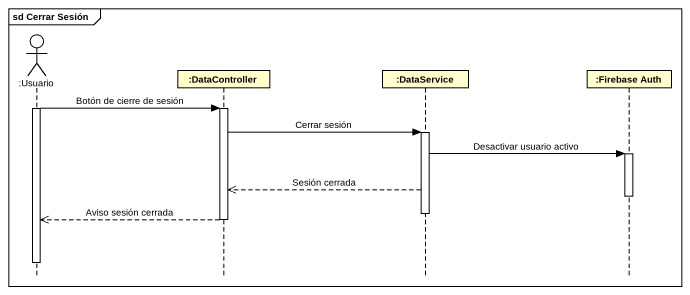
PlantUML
@startuml
mainframe sd Cerrar Sesión
hide footbox
actor ":Usuario" as Usuario
participant ":DataController" as DataController
participant ":DataService" as DataService
participant ":Firebase Auth" as Firebase_Auth

activate Usuario
Usuario -> DataController : Botón de cierre de sesión
activate DataController
DataController -> DataService : Cerrar sesión
activate DataService
DataService -> Firebase_Auth : Desactivar usuario activo
activate Firebase_Auth
DataService -->> DataController : Sesión cerrada
deactivate Firebase_Auth
deactivate DataService
DataController -->> Usuario : Aviso sesión cerrada
deactivate DataController
deactivate Usuario
@enduml
